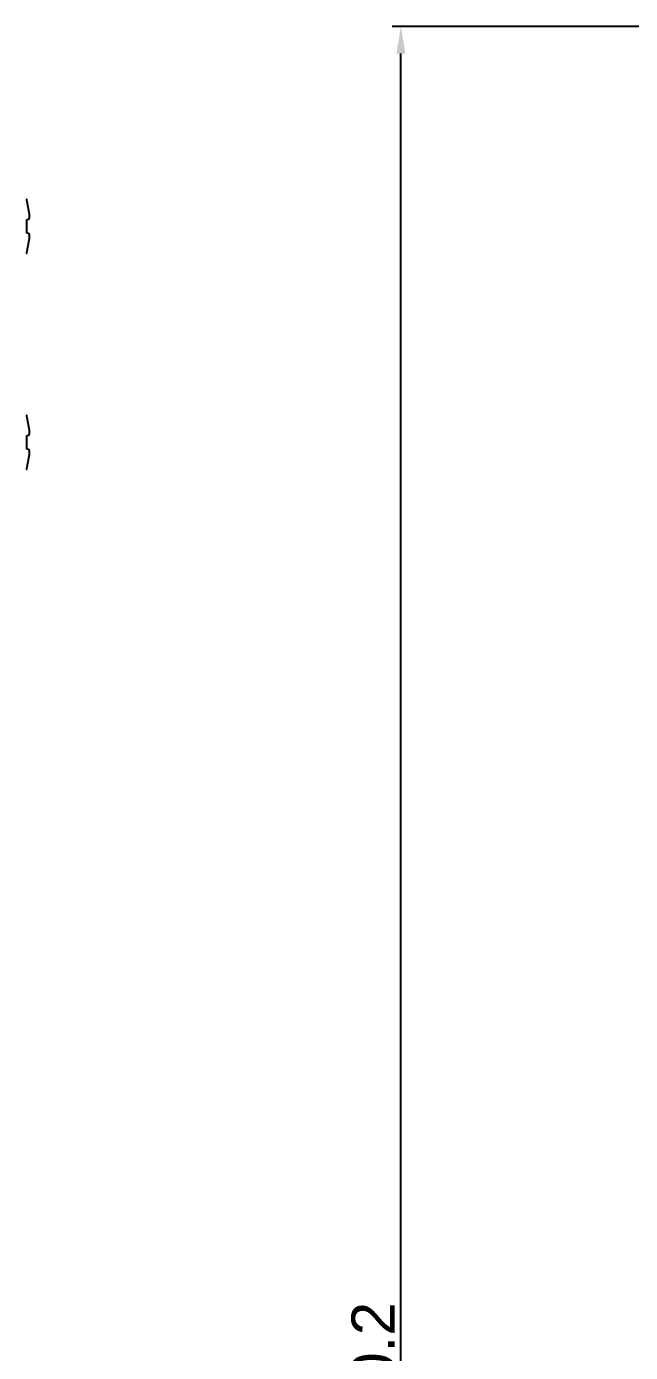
# Model space of a CAD drawing. Extents: x -425 to 6552, y -3049 to 3105.
# Drawn here: x 1151.2 to 1207.1, y -1748.7 to -1625.9 of the extents above; entities that cross this region are included whole.
import ezdxf

# ---------------------------------------------------------------- set-up
doc = ezdxf.new("R2010")
doc.units = 0
doc.header["$PDMODE"] = 3
doc.header["$PDSIZE"] = 1.5
doc.layers.get('0').update_dxf_attribs({"linetype": 'CONTINUOUS'})
doc.layers.get('DEFPOINTS').update_dxf_attribs({"linetype": 'CONTINUOUS'})
doc.layers.add('DIM', color=1, linetype='CONTINUOUS')
doc.styles.add('OMI-1', font='arial.ttf', dxfattribs={"oblique": 1})
doc.dimstyles.new('1', dxfattribs={"dimtxt": 4, "dimasz": 2.5, "dimexe": 0.8, "dimexo": 0.3, "dimgap": 0.5, "dimtad": 1, "dimtoh": 1, "dimdec": 1, "dimzin": 0, "dimtxsty": 'OMI-1', "dimcen": 0, "dimclrd": 256, "dimclre": 256, "dimclrt": 256, "dimazin": 3, "dimtfac": 0.8, "dimtdec": 1, "dimtix": 1, "dimtmove": 0, "dimatfit": 3, "dimtolj": 1, "dimtzin": 0})

# ---------------------------------------------------------------- blocks, each defined once
blk = doc.blocks.new('*D6209')
at = {"layer": 'DEFPOINTS', "color": 0}
for p in [(1185.8, -1625.92), (1247.05, -1625.92), (1177.1, -1876.13)]:
    blk.add_point(p, dxfattribs=at)
at = {"layer": 'DIM'}
for p, q in [((1246.75, -1625.92), (1185, -1625.92)), ((1185.8, -1873.63), (1185.8, -1628.42)), ((1177.4, -1876.13), (1186.6, -1876.13))]:
    blk.add_line(p, q, dxfattribs=at)
for points in [[(1186.22, -1628.42), (1185.39, -1628.42), (1185.8, -1625.92)], [(1185.39, -1873.63), (1186.22, -1873.63), (1185.8, -1876.13)]]:
    blk.add_solid(points, dxfattribs=at)
at = {"layer": 'DIM', "insert": (1183.26, -1751.02), "char_height": 4, "attachment_point": 5, "rotation": 90, "style": 'OMI-1'}
blk.add_mtext('\\A1;250.2', dxfattribs=at)

msp = doc.modelspace()

# ---------------------------------------------------------------- linework, layer by layer
at = {"color": 7, "linetype": 'CONTINUOUS'}
for p, q in [((1151.18, -1642.03), (1151.18, -1641.95)), ((1151.18, -1643.78), (1151.38, -1643.75)), ((1151.18, -1645.06), (1151.18, -1643.78)), ((1151.38, -1645.09), (1151.18, -1645.06)), ((1151.18, -1646.89), (1151.18, -1646.81)), ((1151.18, -1662.03), (1151.18, -1661.95)), ((1151.18, -1663.78), (1151.38, -1663.75)), ((1151.18, -1665.06), (1151.18, -1663.78)), ((1151.38, -1665.09), (1151.18, -1665.06)), ((1151.18, -1666.89), (1151.18, -1666.81))]:
    msp.add_line(p, q, dxfattribs=at)
for centre, radius, start, end in [((1142.32, -1644.42), 9.2, 15.5895, 16.0916), ((1142.21, -1644.42), 9.28, 8.7549, 14.9046), ((1142.21, -1644.42), 9.28, 345.0954, 351.2451), ((1142.32, -1644.42), 9.2, 343.9084, 344.4105), ((1142.32, -1664.42), 9.2, 15.5895, 16.0916), ((1142.21, -1664.42), 9.28, 8.7549, 14.9046), ((1142.32, -1664.42), 9.2, 343.9084, 344.4105), ((1142.21, -1664.42), 9.28, 345.0954, 351.2451)]:
    msp.add_arc(centre, radius, start, end, dxfattribs=at)
for points, knots in [([(1151.38, -1643.75), (1151.39, -1643.74), (1151.4, -1643.73), (1151.41, -1643.71), (1151.42, -1643.67), (1151.43, -1643.61), (1151.43, -1643.47), (1151.42, -1643.27), (1151.4, -1643.1), (1151.38, -1643)], [0, 0, 0, 0, 0.03483, 0.06179, 0.096375, 0.188851, 0.310911, 0.626984, 1, 1, 1, 1]), ([(1151.38, -1645.83), (1151.4, -1645.74), (1151.42, -1645.57), (1151.43, -1645.36), (1151.43, -1645.23), (1151.42, -1645.17), (1151.41, -1645.13), (1151.4, -1645.11), (1151.39, -1645.09), (1151.38, -1645.09)], [0, 0, 0, 0, 0.372931, 0.689015, 0.811101, 0.903602, 0.938197, 0.965164, 1, 1, 1, 1]), ([(1151.38, -1663.75), (1151.39, -1663.74), (1151.4, -1663.73), (1151.41, -1663.71), (1151.42, -1663.67), (1151.43, -1663.61), (1151.43, -1663.47), (1151.42, -1663.27), (1151.4, -1663.1), (1151.38, -1663)], [0, 0, 0, 0, 0.03483, 0.06179, 0.096375, 0.188851, 0.310911, 0.626984, 1, 1, 1, 1]), ([(1151.38, -1665.83), (1151.4, -1665.74), (1151.42, -1665.57), (1151.43, -1665.36), (1151.43, -1665.23), (1151.42, -1665.17), (1151.41, -1665.13), (1151.4, -1665.11), (1151.39, -1665.09), (1151.38, -1665.09)], [0, 0, 0, 0, 0.372931, 0.689015, 0.811101, 0.903602, 0.938197, 0.965164, 1, 1, 1, 1])]:
    msp.add_open_spline(points, degree=3, knots=knots, dxfattribs=at)

# ---------------------------------------------------------------- dimensions: what is measured, and where the dimension line sits
at = {"layer": 'DIM'}
dim = msp.add_linear_dim(base=(1185.8, -1625.92), p1=(1177.1, -1876.13), p2=(1247.05, -1625.92), angle=90, dimstyle='1', dxfattribs=at)
dim.commit()
dim.dimension.update_dxf_attribs({"geometry": '*D6209', "text_midpoint": (1183.26, -1751.02)})

doc.saveas('drawing.dxf')
